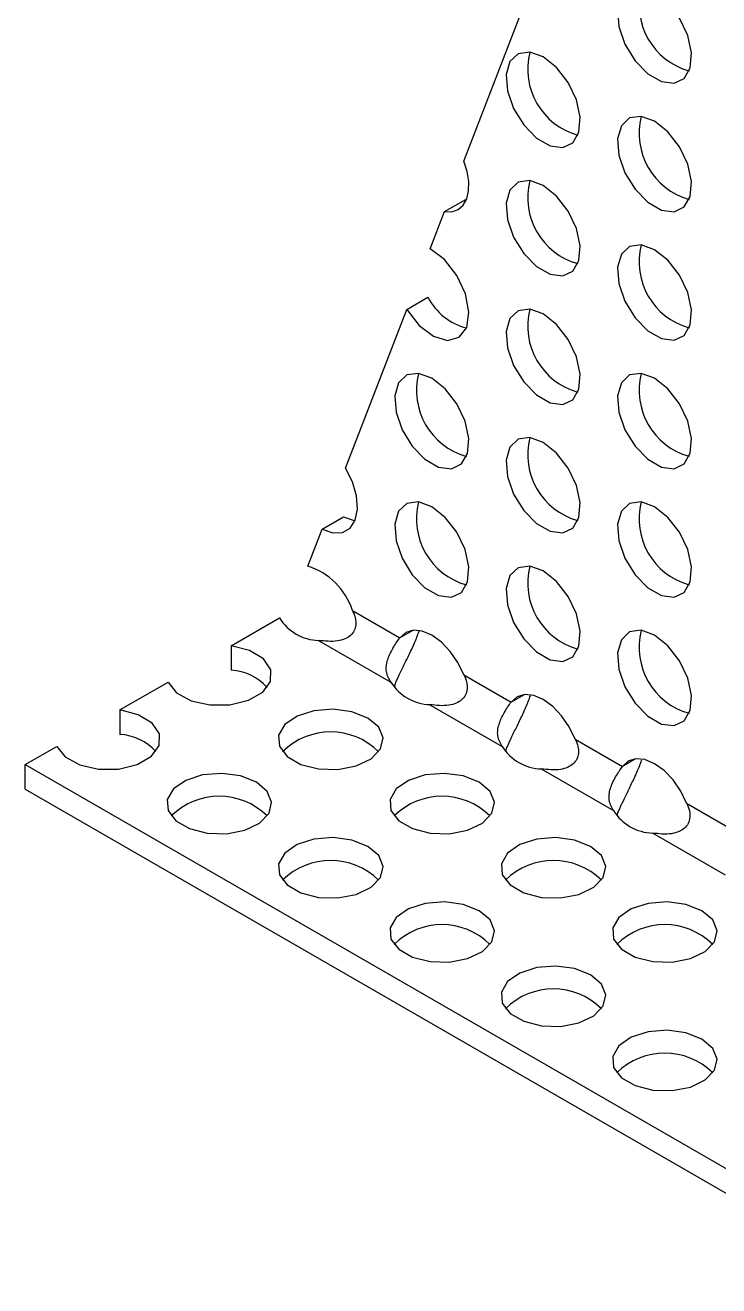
# Model space of a CAD drawing. Extents: x -0.6 to 12.5, y -6.8 to 0.
# Drawn here: x 0.98 to 1.806, y -6.032 to -4.53 of the extents above; entities that cross this region are included whole.
import ezdxf

# ---------------------------------------------------------------- set-up
doc = ezdxf.new("R2010")
doc.units = 0
doc.header["$LTSCALE"] = 0.5
doc.header["$MEASUREMENT"] = 0
doc.layers.add('Brackets', color=181, linetype='CONTINUOUS')

msp = doc.modelspace()

# ---------------------------------------------------------------- linework, layer by layer
at = {"layer": 'Brackets', "transparency": 16777216}
for p, q in [((1.5027, -4.6921), (1.5769, -4.4996)), ((1.4795, -4.7522), (1.5049, -4.7376)), ((1.4625, -4.7965), (1.4795, -4.7522)), ((1.4346, -4.869), (1.4599, -4.8543)), ((1.3618, -5.058), (1.4346, -4.869)), ((1.3338, -5.1304), (1.3592, -5.1158)), ((1.3168, -5.1747), (1.3338, -5.1304)), ((1.2257, -5.2694), (1.2832, -5.2363)), ((1.37, -5.2276), (1.4263, -5.2601)), ((1.4417, -5.2513), (1.4263, -5.2601)), ((1.2257, -5.2694), (1.2257, -5.2987)), ((1.3297, -5.2631), (1.4157, -5.3128)), ((1.0932, -5.346), (1.1506, -5.3128)), ((1.5026, -5.3042), (1.5589, -5.3367)), ((1.5743, -5.3278), (1.5589, -5.3367)), ((1.0932, -5.346), (1.0932, -5.3753)), ((1.4622, -5.3397), (1.5483, -5.3894)), ((0.9805, -5.411), (1.018, -5.3894)), ((1.6352, -5.3807), (1.6915, -5.4132)), ((1.7068, -5.4044), (1.6915, -5.4132)), ((0.9805, -5.411), (3.156, -6.6669)), ((0.9805, -5.4403), (0.9805, -5.411)), ((1.5948, -5.4162), (1.6809, -5.4659)), ((0.9805, -5.4403), (3.156, -6.6962)), ((1.7678, -5.4572), (1.8241, -5.4898)), ((1.7274, -5.4927), (1.8135, -5.5424))]:
    msp.add_line(p, q, dxfattribs=at)
at = {"layer": 'Brackets', "transparency": 16777216, "flags": 128}
for points in [[(1.7296, -4.4914), (1.7137, -4.4856), (1.6998, -4.4875), (1.6901, -4.4968), (1.6856, -4.5123), (1.6871, -4.5318), (1.6944, -4.5528), (1.7064, -4.5724), (1.7215, -4.5879), (1.7377, -4.5973), (1.7529, -4.5992), (1.7649, -4.5935), (1.7721, -4.5809), (1.7736, -4.5631), (1.7692, -4.5425), (1.7594, -4.5219), (1.7456, -4.504), (1.7296, -4.4914)], [(1.597, -4.5679), (1.5811, -4.5622), (1.5673, -4.5641), (1.5575, -4.5734), (1.553, -4.5889), (1.5545, -4.6084), (1.5618, -4.6294), (1.5738, -4.6489), (1.5889, -4.6645), (1.6052, -4.6738), (1.6203, -4.6758), (1.6323, -4.6701), (1.6395, -4.6575), (1.641, -4.6397), (1.6366, -4.6191), (1.6268, -4.5985), (1.613, -4.5806), (1.597, -4.5679)], [(1.7296, -4.6445), (1.7137, -4.6387), (1.6998, -4.6406), (1.6901, -4.6499), (1.6856, -4.6654), (1.6871, -4.6849), (1.6944, -4.7059), (1.7064, -4.7255), (1.7215, -4.741), (1.7377, -4.7504), (1.7529, -4.7523), (1.7649, -4.7466), (1.7721, -4.734), (1.7736, -4.7162), (1.7692, -4.6956), (1.7594, -4.675), (1.7456, -4.6571), (1.7296, -4.6445)], [(1.4795, -4.7522), (1.4882, -4.7523), (1.4957, -4.7497), (1.5017, -4.7445), (1.506, -4.737), (1.5083, -4.7275), (1.5085, -4.7165), (1.5066, -4.7045), (1.5027, -4.6921)], [(1.597, -4.721), (1.5811, -4.7153), (1.5673, -4.7172), (1.5575, -4.7265), (1.553, -4.742), (1.5545, -4.7615), (1.5618, -4.7825), (1.5738, -4.802), (1.5889, -4.8176), (1.6052, -4.8269), (1.6203, -4.8289), (1.6323, -4.8232), (1.6395, -4.8106), (1.641, -4.7928), (1.6366, -4.7722), (1.6268, -4.7516), (1.613, -4.7337), (1.597, -4.721)], [(1.4346, -4.869), (1.4493, -4.8878), (1.4664, -4.9007), (1.4831, -4.9057), (1.497, -4.9019), (1.506, -4.8901), (1.5086, -4.8719), (1.5045, -4.8502), (1.4943, -4.8282), (1.4795, -4.8094), (1.4625, -4.7965)], [(1.7296, -4.7976), (1.7137, -4.7918), (1.6998, -4.7937), (1.6901, -4.803), (1.6856, -4.8185), (1.6871, -4.838), (1.6944, -4.859), (1.7064, -4.8786), (1.7215, -4.8941), (1.7377, -4.9035), (1.7529, -4.9054), (1.7649, -4.8997), (1.7721, -4.8871), (1.7736, -4.8693), (1.7692, -4.8487), (1.7594, -4.8281), (1.7456, -4.8102), (1.7296, -4.7976)], [(1.597, -4.8741), (1.5811, -4.8684), (1.5673, -4.8703), (1.5575, -4.8796), (1.553, -4.8951), (1.5545, -4.9146), (1.5618, -4.9356), (1.5738, -4.9551), (1.5889, -4.9707), (1.6052, -4.98), (1.6203, -4.982), (1.6323, -4.9763), (1.6395, -4.9637), (1.641, -4.9459), (1.6366, -4.9253), (1.6268, -4.9047), (1.613, -4.8868), (1.597, -4.8741)], [(1.4645, -4.9507), (1.4485, -4.9449), (1.4347, -4.9468), (1.4249, -4.9562), (1.4204, -4.9716), (1.4219, -4.9912), (1.4292, -5.0121), (1.4412, -5.0317), (1.4563, -5.0472), (1.4726, -5.0566), (1.4877, -5.0586), (1.4997, -5.0529), (1.507, -5.0403), (1.5085, -5.0224), (1.504, -5.0018), (1.4942, -4.9812), (1.4804, -4.9634), (1.4645, -4.9507)], [(1.7296, -4.9507), (1.7137, -4.9449), (1.6998, -4.9468), (1.6901, -4.9561), (1.6856, -4.9716), (1.6871, -4.9911), (1.6944, -5.0121), (1.7064, -5.0317), (1.7215, -5.0472), (1.7377, -5.0566), (1.7529, -5.0585), (1.7649, -5.0528), (1.7721, -5.0402), (1.7736, -5.0224), (1.7692, -5.0018), (1.7594, -4.9812), (1.7456, -4.9633), (1.7296, -4.9507)], [(1.597, -5.0272), (1.5811, -5.0215), (1.5673, -5.0234), (1.5575, -5.0327), (1.553, -5.0482), (1.5545, -5.0677), (1.5618, -5.0887), (1.5738, -5.1082), (1.5889, -5.1238), (1.6052, -5.1331), (1.6203, -5.1351), (1.6323, -5.1294), (1.6395, -5.1168), (1.641, -5.099), (1.6366, -5.0784), (1.6268, -5.0578), (1.613, -5.0399), (1.597, -5.0272)], [(1.3338, -5.1304), (1.3466, -5.1349), (1.358, -5.1345), (1.3672, -5.1293), (1.3734, -5.1197), (1.376, -5.1066), (1.3748, -5.091), (1.3699, -5.0743), (1.3618, -5.058)], [(1.4645, -5.1038), (1.4485, -5.098), (1.4347, -5.0999), (1.4249, -5.1093), (1.4204, -5.1247), (1.4219, -5.1443), (1.4292, -5.1652), (1.4412, -5.1848), (1.4563, -5.2003), (1.4726, -5.2097), (1.4877, -5.2117), (1.4997, -5.206), (1.507, -5.1934), (1.5085, -5.1755), (1.504, -5.1549), (1.4942, -5.1343), (1.4804, -5.1165), (1.4645, -5.1038)], [(1.7296, -5.1038), (1.7137, -5.098), (1.6998, -5.0999), (1.6901, -5.1092), (1.6856, -5.1247), (1.6871, -5.1442), (1.6944, -5.1652), (1.7064, -5.1848), (1.7215, -5.2003), (1.7377, -5.2097), (1.7529, -5.2116), (1.7649, -5.2059), (1.7721, -5.1933), (1.7736, -5.1755), (1.7692, -5.1549), (1.7594, -5.1343), (1.7456, -5.1165), (1.7296, -5.1038)], [(1.3592, -5.1158), (1.3719, -5.1203), (1.3731, -5.1204)], [(1.597, -5.1804), (1.5811, -5.1746), (1.5673, -5.1765), (1.5575, -5.1858), (1.553, -5.2013), (1.5545, -5.2208), (1.5618, -5.2418), (1.5738, -5.2613), (1.5889, -5.2769), (1.6052, -5.2862), (1.6203, -5.2882), (1.6323, -5.2825), (1.6395, -5.2699), (1.641, -5.2521), (1.6366, -5.2315), (1.6268, -5.2109), (1.613, -5.193), (1.597, -5.1804)], [(1.5026, -5.3042), (1.4956, -5.2896), (1.4864, -5.2764), (1.4758, -5.2652), (1.4645, -5.2569), (1.4531, -5.2521), (1.4425, -5.251), (1.4334, -5.2537), (1.4263, -5.2601)], [(1.7296, -5.2569), (1.7137, -5.2511), (1.6998, -5.253), (1.6901, -5.2623), (1.6856, -5.2778), (1.6871, -5.2974), (1.6944, -5.3183), (1.7064, -5.3379), (1.7215, -5.3534), (1.7377, -5.3628), (1.7529, -5.3647), (1.7649, -5.359), (1.7721, -5.3464), (1.7736, -5.3286), (1.7692, -5.308), (1.7594, -5.2874), (1.7456, -5.2696), (1.7296, -5.2569)], [(1.1506, -5.3128), (1.1605, -5.3254), (1.1779, -5.335), (1.2002, -5.34), (1.2242, -5.3399), (1.2463, -5.3345), (1.2633, -5.3247), (1.2726, -5.3119), (1.2729, -5.2981), (1.2641, -5.2852), (1.2476, -5.2751), (1.2257, -5.2694)], [(1.6352, -5.3807), (1.6281, -5.3662), (1.619, -5.3529), (1.6084, -5.3417), (1.597, -5.3335), (1.5857, -5.3286), (1.5751, -5.3275), (1.5659, -5.3303), (1.5589, -5.3367)], [(1.018, -5.3894), (1.0279, -5.402), (1.0453, -5.4115), (1.0676, -5.4166), (1.0916, -5.4164), (1.1137, -5.411), (1.1307, -5.4012), (1.14, -5.3885), (1.1403, -5.3746), (1.1316, -5.3617), (1.115, -5.3517), (1.0932, -5.346)], [(1.3882, -5.3556), (1.3692, -5.3481), (1.3469, -5.345), (1.3241, -5.3469), (1.3041, -5.3533), (1.2894, -5.3635), (1.2821, -5.3761), (1.2832, -5.3893), (1.2924, -5.4015), (1.3087, -5.4108), (1.3297, -5.4162), (1.3526, -5.4168), (1.3744, -5.4126), (1.3921, -5.4041), (1.4033, -5.3925), (1.4064, -5.3794), (1.4012, -5.3665), (1.3882, -5.3556)], [(1.7678, -5.4572), (1.7607, -5.4427), (1.7516, -5.4294), (1.741, -5.4183), (1.7296, -5.41), (1.7182, -5.4051), (1.7076, -5.4041), (1.6985, -5.4068), (1.6915, -5.4132)], [(1.2556, -5.4321), (1.2367, -5.4246), (1.2143, -5.4216), (1.1916, -5.4234), (1.1715, -5.4299), (1.1568, -5.4401), (1.1495, -5.4526), (1.1506, -5.4659), (1.1599, -5.478), (1.1761, -5.4874), (1.1971, -5.4927), (1.2201, -5.4934), (1.2418, -5.4891), (1.2595, -5.4807), (1.2707, -5.4691), (1.2738, -5.456), (1.2686, -5.443), (1.2556, -5.4321)], [(1.5208, -5.4321), (1.5018, -5.4246), (1.4795, -5.4216), (1.4567, -5.4234), (1.4367, -5.4299), (1.422, -5.4401), (1.4147, -5.4526), (1.4157, -5.4659), (1.425, -5.478), (1.4413, -5.4874), (1.4623, -5.4927), (1.4852, -5.4934), (1.507, -5.4891), (1.5247, -5.4807), (1.5358, -5.4691), (1.539, -5.456), (1.5338, -5.443), (1.5208, -5.4321)], [(1.3882, -5.5086), (1.3692, -5.5012), (1.3469, -5.4981), (1.3241, -5.4999), (1.3041, -5.5064), (1.2894, -5.5166), (1.2821, -5.5292), (1.2832, -5.5424), (1.2924, -5.5545), (1.3087, -5.5639), (1.3297, -5.5693), (1.3526, -5.5699), (1.3744, -5.5657), (1.3921, -5.5572), (1.4033, -5.5456), (1.4064, -5.5325), (1.4012, -5.5196), (1.3882, -5.5086)], [(1.6534, -5.5086), (1.6344, -5.5012), (1.612, -5.4981), (1.5893, -5.4999), (1.5692, -5.5064), (1.5546, -5.5166), (1.5473, -5.5292), (1.5483, -5.5424), (1.5576, -5.5545), (1.5738, -5.5639), (1.5949, -5.5693), (1.6178, -5.5699), (1.6396, -5.5657), (1.6572, -5.5572), (1.6684, -5.5456), (1.6716, -5.5325), (1.6663, -5.5196), (1.6534, -5.5086)], [(1.5208, -5.5852), (1.5018, -5.5777), (1.4795, -5.5747), (1.4567, -5.5765), (1.4367, -5.5829), (1.422, -5.5931), (1.4147, -5.6057), (1.4157, -5.619), (1.425, -5.6311), (1.4413, -5.6405), (1.4623, -5.6458), (1.4852, -5.6464), (1.507, -5.6422), (1.5247, -5.6337), (1.5358, -5.6222), (1.539, -5.609), (1.5338, -5.5961), (1.5208, -5.5852)], [(1.7859, -5.5852), (1.767, -5.5777), (1.7446, -5.5747), (1.7219, -5.5765), (1.7018, -5.5829), (1.6871, -5.5931), (1.6798, -5.6057), (1.6809, -5.619), (1.6902, -5.6311), (1.7064, -5.6405), (1.7274, -5.6458), (1.7504, -5.6464), (1.7722, -5.6422), (1.7898, -5.6337), (1.801, -5.6222), (1.8042, -5.609), (1.7989, -5.5961), (1.7859, -5.5852)], [(1.6534, -5.6617), (1.6344, -5.6542), (1.612, -5.6512), (1.5893, -5.653), (1.5692, -5.6595), (1.5546, -5.6697), (1.5473, -5.6823), (1.5483, -5.6955), (1.5576, -5.7076), (1.5738, -5.717), (1.5949, -5.7224), (1.6178, -5.723), (1.6396, -5.7188), (1.6572, -5.7103), (1.6684, -5.6987), (1.6716, -5.6856), (1.6663, -5.6727), (1.6534, -5.6617)], [(1.7859, -5.7383), (1.767, -5.7308), (1.7446, -5.7277), (1.7219, -5.7296), (1.7018, -5.736), (1.6871, -5.7462), (1.6798, -5.7588), (1.6809, -5.772), (1.6902, -5.7842), (1.7064, -5.7935), (1.7274, -5.7989), (1.7504, -5.7995), (1.7722, -5.7953), (1.7898, -5.7868), (1.801, -5.7752), (1.8042, -5.7621), (1.7989, -5.7492), (1.7859, -5.7383)]]:
    msp.add_lwpolyline(points, dxfattribs=at)
at = {"layer": 'Brackets', "transparency": 16777216}
for centre, radius, start, end in [((1.7928, -4.5059), 0.0816, 165.5959, 254.3987), ((1.6602, -4.5825), 0.0816, 165.5959, 254.3987), ((1.7928, -4.659), 0.0816, 165.5959, 254.3987), ((1.6602, -4.7356), 0.0816, 165.5959, 254.3987), ((1.7928, -4.8121), 0.0816, 165.5959, 254.3987), ((1.5233, -4.8217), 0.0713, 207.2229, 255.6818), ((1.6602, -4.8887), 0.0816, 165.5959, 254.3987), ((1.5277, -4.9653), 0.0816, 165.5959, 254.3987), ((1.7928, -4.9652), 0.0816, 165.5959, 254.3987), ((1.6602, -5.0418), 0.0816, 165.5959, 254.3987), ((1.5277, -5.1184), 0.0816, 165.5959, 254.3987), ((1.7928, -5.1183), 0.0816, 165.5959, 254.3987), ((1.2921, -5.2527), 0.0818, 17.8851, 72.4908), ((1.6602, -5.1949), 0.0816, 165.5959, 254.3987), ((1.3315, -5.2063), 0.0569, 211.8214, 268.184), ((1.7928, -5.2714), 0.0816, 165.5959, 254.3987), ((1.2224, -5.3606), 0.062, 41.9369, 86.9383), ((1.4641, -5.2828), 0.0569, 211.8214, 268.184), ((1.0899, -5.4371), 0.062, 41.9369, 86.9383), ((1.344, -5.4533), 0.0811, 45.2372, 134.7628), ((1.5966, -5.3594), 0.0569, 211.8214, 268.184), ((1.2114, -5.5299), 0.0811, 45.2372, 134.7628), ((1.4766, -5.5299), 0.0811, 45.2372, 134.7628), ((1.7292, -5.4359), 0.0569, 211.8214, 268.184), ((1.344, -5.6064), 0.0811, 45.2372, 134.7628), ((1.6092, -5.6064), 0.0811, 45.2372, 134.7628), ((1.4766, -5.6829), 0.0811, 45.2372, 134.7628), ((1.7417, -5.6829), 0.0811, 45.2372, 134.7628), ((1.6092, -5.7595), 0.0811, 45.2372, 134.7628), ((1.7417, -5.836), 0.0811, 45.2372, 134.7628)]:
    msp.add_arc(centre, radius, start, end, dxfattribs=at)
for points, knots in [([(1.37, -5.2276), (1.3713, -5.2305), (1.3737, -5.2359), (1.3744, -5.2442), (1.3724, -5.2517), (1.3677, -5.2577), (1.3607, -5.2619), (1.3478, -5.2653), (1.3372, -5.264), (1.3297, -5.2631)], [0, 0, 0, 0, 0.12992, 0.242037, 0.343623, 0.444264, 0.553789, 0.679972, 1, 1, 1, 1]), ([(1.4199, -5.3181), (1.4205, -5.3164), (1.4224, -5.3111), (1.4273, -5.3009), (1.4339, -5.2875), (1.4408, -5.2732), (1.4462, -5.2609), (1.4484, -5.2546), (1.4492, -5.2523)], [0, 0, 0, 0, 0.081456, 0.261623, 0.451756, 0.656134, 0.878211, 1, 1, 1, 1]), ([(1.4157, -5.3128), (1.4135, -5.3089), (1.4102, -5.3034), (1.4101, -5.2938), (1.4116, -5.2868), (1.4145, -5.2795), (1.4182, -5.2723), (1.4225, -5.2654), (1.425, -5.262), (1.4263, -5.2601)], [0, 0, 0, 0, 0.28993, 0.408037, 0.51552, 0.620506, 0.731668, 0.856396, 1, 1, 1, 1]), ([(1.5026, -5.3042), (1.5039, -5.307), (1.5063, -5.3124), (1.5069, -5.3208), (1.5049, -5.3282), (1.5002, -5.3342), (1.4933, -5.3384), (1.4804, -5.3419), (1.4698, -5.3406), (1.4622, -5.3397)], [0, 0, 0, 0, 0.12992, 0.242037, 0.343623, 0.444264, 0.553789, 0.679972, 1, 1, 1, 1]), ([(1.5525, -5.3946), (1.5531, -5.393), (1.555, -5.3877), (1.5599, -5.3774), (1.5665, -5.364), (1.5734, -5.3497), (1.5788, -5.3375), (1.581, -5.3311), (1.5818, -5.3289)], [0, 0, 0, 0, 0.081456, 0.261623, 0.451756, 0.656134, 0.878211, 1, 1, 1, 1]), ([(1.5483, -5.3894), (1.546, -5.3854), (1.5428, -5.3799), (1.5427, -5.3703), (1.5442, -5.3633), (1.5471, -5.356), (1.5508, -5.3488), (1.555, -5.3419), (1.5576, -5.3385), (1.5589, -5.3367)], [0, 0, 0, 0, 0.28993, 0.408037, 0.51552, 0.620506, 0.731668, 0.856396, 1, 1, 1, 1]), ([(1.6352, -5.3807), (1.6365, -5.3836), (1.6388, -5.3889), (1.6395, -5.3973), (1.6375, -5.4047), (1.6328, -5.4107), (1.6259, -5.4149), (1.613, -5.4184), (1.6024, -5.4171), (1.5948, -5.4162)], [0, 0, 0, 0, 0.12992, 0.242037, 0.343623, 0.444264, 0.553789, 0.679972, 1, 1, 1, 1]), ([(1.6851, -5.4711), (1.6857, -5.4695), (1.6876, -5.4642), (1.6925, -5.4539), (1.6991, -5.4405), (1.7059, -5.4263), (1.7114, -5.414), (1.7136, -5.4077), (1.7144, -5.4054)], [0, 0, 0, 0, 0.081456, 0.261623, 0.451756, 0.656134, 0.878211, 1, 1, 1, 1]), ([(1.6809, -5.4659), (1.6786, -5.462), (1.6754, -5.4564), (1.6753, -5.4469), (1.6768, -5.4399), (1.6796, -5.4326), (1.6834, -5.4254), (1.6876, -5.4185), (1.6901, -5.4151), (1.6915, -5.4132)], [0, 0, 0, 0, 0.28993, 0.408037, 0.51552, 0.620506, 0.731668, 0.856396, 1, 1, 1, 1]), ([(1.7678, -5.4572), (1.769, -5.4601), (1.7714, -5.4655), (1.7721, -5.4739), (1.7701, -5.4813), (1.7654, -5.4873), (1.7585, -5.4915), (1.7456, -5.4949), (1.735, -5.4937), (1.7274, -5.4927)], [0, 0, 0, 0, 0.12992, 0.242037, 0.343623, 0.444264, 0.553789, 0.679972, 1, 1, 1, 1])]:
    msp.add_open_spline(points, degree=3, knots=knots, dxfattribs=at)

doc.saveas('drawing.dxf')
